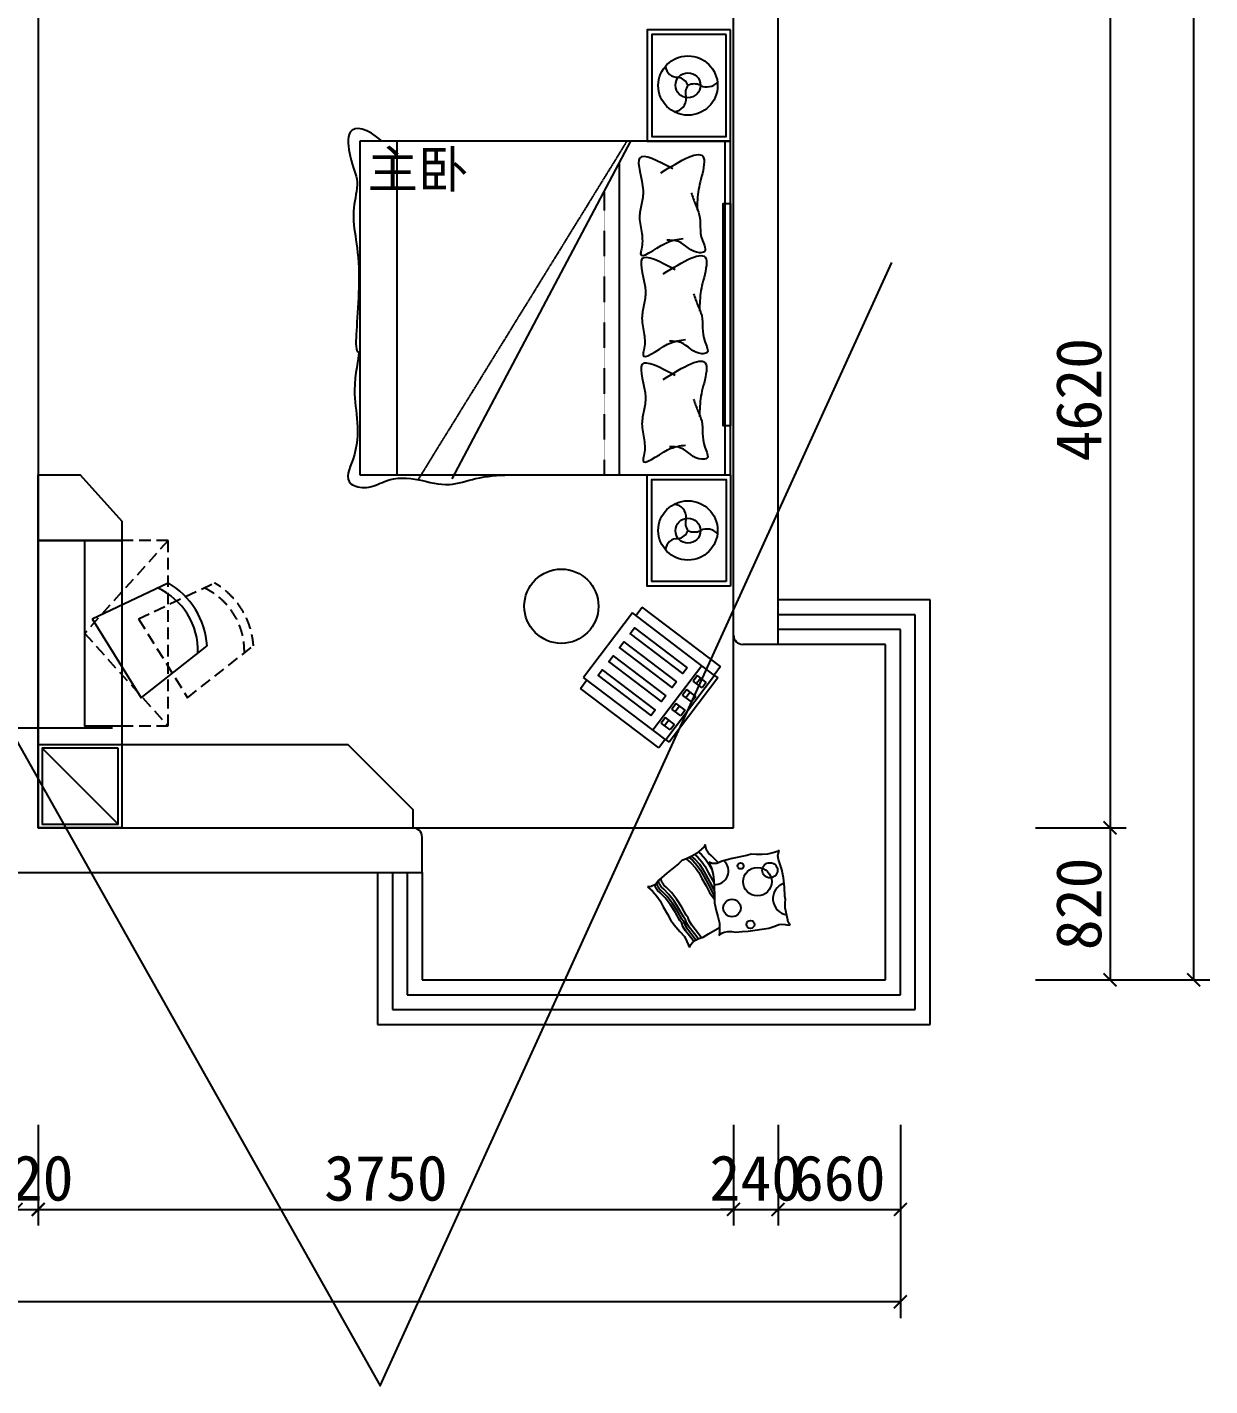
# Model space of a CAD drawing. Header units: millimetres. Extents: x -77055 to 331180, y -861586 to -491011.
# Drawn here: x -23723 to -17344, y -861586 to -854256 of the extents above; entities that cross this region are included whole.
import ezdxf

# ---------------------------------------------------------------- set-up
doc = ezdxf.new("R2010")
doc.units = ezdxf.units.MM
doc.header["$PDMODE"] = 3
doc.linetypes.add('DASHED2', pattern=[0.375, 0.25, -0.125])
for name, color, linetype in [('IDS-FIXT', 31, 'Continuous'), ('家具内线', 8, 'Continuous'), ('家具外线', 4, 'Continuous')]:
    doc.layers.add(name, color=color, linetype=linetype)
doc.styles.get("Standard").update_dxf_attribs({"font": 'simhei.ttf'})
doc.dimstyles.new('ISO-25', dxfattribs={"dimscale": 70, "dimtxt": 3.5, "dimasz": 1, "dimexe": 1.25, "dimexo": 0.625, "dimtad": 1, "dimdec": 0, "dimtxsty": 'Standard', "dimblk": 'ARCHTICK', "dimcen": 2.5, "dimclrd": 3, "dimclre": 3, "dimclrt": 2, "dimadec": 0, "dimazin": 0, "dimtfac": 1, "dimtdec": 0, "dimtix": 1, "dimtmove": 2, "dimatfit": 3, "dimfxl": 1, "dimarcsym": 0})

# ---------------------------------------------------------------- blocks, each defined once
blk = doc.blocks.new('_ArchTick')
at = {"color": 0, "linetype": 'ByBlock', "const_width": 0.15}
blk.add_lwpolyline([(-0.5, -0.5), (0.5, 0.5)], dxfattribs=at)
blk = doc.blocks.new('*D68')
at = {"color": 3, "lineweight": -2}
for p, q in [((-23783, -860178.9), (-23783, -860721.8)), ((-23663, -860178.9), (-23663, -860721.8)), ((-23783, -860634.3), (-23853, -860634.3)), ((-23783, -860634.3), (-23663, -860634.3)), ((-23663, -860634.3), (-23593, -860634.3))]:
    blk.add_line(p, q, dxfattribs=at)
at = {"layer": 'Defpoints', "color": 0}
for p in [(-23783, -860135.2), (-23663, -860135.2), (-23663, -860634.3)]:
    blk.add_point(p, dxfattribs=at)
at = {"color": 3, "lineweight": -2, "xscale": 70, "yscale": 70, "zscale": 70}
blk.add_blockref('_ArchTick', (-23783, -860634.3), dxfattribs=at)
at = {"color": 3, "lineweight": -2, "xscale": 70, "yscale": 70, "zscale": 70, "rotation": 180}
blk.add_blockref('_ArchTick', (-23663, -860634.3), dxfattribs=at)
at = {"color": 2, "insert": (-23723, -860466.6), "char_height": 245, "attachment_point": 5}
blk.add_mtext('120', dxfattribs=at)
blk = doc.blocks.new('*D69')
at = {"color": 3, "lineweight": -2}
for p, q in [((-23663, -860178.9), (-23663, -860721.8)), ((-19913, -860178.9), (-19913, -860721.8)), ((-23663, -860634.3), (-19913, -860634.3))]:
    blk.add_line(p, q, dxfattribs=at)
at = {"layer": 'Defpoints', "color": 0}
for p in [(-23663, -860135.2), (-19913, -860135.2), (-19913, -860634.3)]:
    blk.add_point(p, dxfattribs=at)
at = {"color": 3, "lineweight": -2, "xscale": 70, "yscale": 70, "zscale": 70, "rotation": 180}
blk.add_blockref('_ArchTick', (-23663, -860634.3), dxfattribs=at)
at = {"color": 3, "lineweight": -2, "xscale": 70, "yscale": 70, "zscale": 70}
blk.add_blockref('_ArchTick', (-19913, -860634.3), dxfattribs=at)
at = {"color": 2, "insert": (-21788, -860466.6), "char_height": 245, "attachment_point": 5}
blk.add_mtext('3750', dxfattribs=at)
blk = doc.blocks.new('*D70')
at = {"color": 3, "lineweight": -2}
for p, q in [((-19913, -860178.9), (-19913, -860721.8)), ((-19673, -860178.9), (-19673, -860721.8)), ((-19913, -860634.3), (-19983, -860634.3)), ((-19913, -860634.3), (-19673, -860634.3)), ((-19673, -860634.3), (-19603, -860634.3))]:
    blk.add_line(p, q, dxfattribs=at)
at = {"layer": 'Defpoints', "color": 0}
for p in [(-19913, -860135.2), (-19673, -860135.2), (-19673, -860634.3)]:
    blk.add_point(p, dxfattribs=at)
at = {"color": 3, "lineweight": -2, "xscale": 70, "yscale": 70, "zscale": 70}
blk.add_blockref('_ArchTick', (-19913, -860634.3), dxfattribs=at)
at = {"color": 3, "lineweight": -2, "xscale": 70, "yscale": 70, "zscale": 70, "rotation": 180}
blk.add_blockref('_ArchTick', (-19673, -860634.3), dxfattribs=at)
at = {"color": 2, "insert": (-19793, -860466.6), "char_height": 245, "attachment_point": 5}
blk.add_mtext('240', dxfattribs=at)
blk = doc.blocks.new('*D71')
at = {"color": 3, "lineweight": -2}
for p, q in [((-19673, -860178.9), (-19673, -860721.8)), ((-19013, -860178.9), (-19013, -860721.8)), ((-19673, -860634.3), (-19013, -860634.3))]:
    blk.add_line(p, q, dxfattribs=at)
at = {"layer": 'Defpoints', "color": 0}
for p in [(-19673, -860135.2), (-19013, -860135.2), (-19013, -860634.3)]:
    blk.add_point(p, dxfattribs=at)
at = {"color": 3, "lineweight": -2, "xscale": 70, "yscale": 70, "zscale": 70, "rotation": 180}
blk.add_blockref('_ArchTick', (-19673, -860634.3), dxfattribs=at)
at = {"color": 3, "lineweight": -2, "xscale": 70, "yscale": 70, "zscale": 70}
blk.add_blockref('_ArchTick', (-19013, -860634.3), dxfattribs=at)
at = {"color": 2, "insert": (-19343, -860466.6), "char_height": 245, "attachment_point": 5}
blk.add_mtext('660', dxfattribs=at)
blk = doc.blocks.new('*D72')
at = {"color": 3, "lineweight": -2}
for p, q in [((-35663, -860178.9), (-35663, -861220.8)), ((-19013, -860178.9), (-19013, -861220.8)), ((-19013, -861133.3), (-35663, -861133.3))]:
    blk.add_line(p, q, dxfattribs=at)
at = {"layer": 'Defpoints', "color": 0}
for p in [(-35663, -860135.2), (-19013, -860135.2), (-35663, -861133.3)]:
    blk.add_point(p, dxfattribs=at)
at = {"color": 3, "lineweight": -2, "xscale": 70, "yscale": 70, "zscale": 70, "rotation": 180}
blk.add_blockref('_ArchTick', (-35663, -861133.3), dxfattribs=at)
at = {"color": 3, "lineweight": -2, "xscale": 70, "yscale": 70, "zscale": 70}
blk.add_blockref('_ArchTick', (-19013, -861133.3), dxfattribs=at)
at = {"color": 2, "insert": (-27338, -860965.7), "char_height": 245, "attachment_point": 5}
blk.add_mtext('16650', dxfattribs=at)
blk = doc.blocks.new('*D101')
at = {"color": 3, "lineweight": -2}
for p, q in [((-18283.9, -853956.1), (-17794.7, -853956.1)), ((-17882.2, -853956.1), (-17882.2, -858576.1)), ((-18283.9, -858576.1), (-17794.7, -858576.1))]:
    blk.add_line(p, q, dxfattribs=at)
at = {"layer": 'Defpoints', "color": 0}
for p in [(-18327.6, -853956.1), (-18327.6, -858576.1), (-17882.2, -858576.1)]:
    blk.add_point(p, dxfattribs=at)
at = {"color": 3, "lineweight": -2, "xscale": 70, "yscale": 70, "zscale": 70}
for p, rotation in [((-17882.2, -853956.1), 90), ((-17882.2, -858576.1), 270)]:
    blk.add_blockref('_ArchTick', p, dxfattribs=dict(at, rotation=rotation))
at = {"color": 2, "insert": (-18049.8, -856266.1), "char_height": 245, "attachment_point": 5, "rotation": 90}
blk.add_mtext('4620', dxfattribs=at)
blk = doc.blocks.new('*D102')
at = {"color": 3, "lineweight": -2}
for p, q in [((-18283.9, -858576.1), (-17794.7, -858576.1)), ((-17882.2, -858576.1), (-17882.2, -859396.1)), ((-18283.9, -859396.1), (-17794.7, -859396.1))]:
    blk.add_line(p, q, dxfattribs=at)
at = {"layer": 'Defpoints', "color": 0}
for p in [(-18327.6, -858576.1), (-18327.6, -859396.1), (-17882.2, -859396.1)]:
    blk.add_point(p, dxfattribs=at)
at = {"color": 3, "lineweight": -2, "xscale": 70, "yscale": 70, "zscale": 70}
for p, rotation in [((-17882.2, -858576.1), 90), ((-17882.2, -859396.1), 270)]:
    blk.add_blockref('_ArchTick', p, dxfattribs=dict(at, rotation=rotation))
at = {"color": 2, "insert": (-18049.8, -858986.1), "char_height": 245, "attachment_point": 5, "rotation": 90}
blk.add_mtext('820', dxfattribs=at)
blk = doc.blocks.new('*D103')
at = {"color": 3, "lineweight": -2}
for p, q in [((-18283.9, -847526.1), (-17343.8, -847526.1)), ((-17431.3, -847526.1), (-17431.3, -859396.1)), ((-18283.9, -859396.1), (-17343.8, -859396.1))]:
    blk.add_line(p, q, dxfattribs=at)
at = {"layer": 'Defpoints', "color": 0}
for p in [(-18327.6, -847526.1), (-18327.6, -859396.1), (-17431.3, -859396.1)]:
    blk.add_point(p, dxfattribs=at)
at = {"color": 3, "lineweight": -2, "xscale": 70, "yscale": 70, "zscale": 70}
for p, rotation in [((-17431.3, -847526.1), 90), ((-17431.3, -859396.1), 270)]:
    blk.add_blockref('_ArchTick', p, dxfattribs=dict(at, rotation=rotation))
at = {"color": 2, "insert": (-17598.9, -853461.1), "char_height": 245, "attachment_point": 5, "rotation": 90}
blk.add_mtext('11870', dxfattribs=at)
blk = doc.blocks.new('GFV85')
at = {"color": 2, "ltscale": 1000}
for p, q in [((56979.5, 6592.5), (54979.5, 6592.5)), ((54979.5, 6592.5), (54979.5, 4792.5)), ((56979.5, 4792.5), (56979.5, 6592.5)), ((56379.5, 4792.5), (56379.5, 6474.6)), ((54979.5, 4792.5), (56979.5, 4792.5))]:
    blk.add_line(p, q, dxfattribs=at)
at = {"color": 8, "ltscale": 1000}
blk.add_line((55179.5, 6592.5), (55179.5, 4792.5), dxfattribs=at)
at = {"color": 8, "linetype": 'DASHED2', "ltscale": 0.5}
for p, q in [((56419.5, 6592.5), (55290.3, 4761.7)), ((56299.5, 4792.5), (56299.5, 6317.4))]:
    blk.add_line(p, q, dxfattribs=at)
at = {"color": 1, "ltscale": 1000}
for p, q in [((56439.5, 6592.5), (55475.8, 4771.3)), ((56949.5, 4792.5), (56949.5, 6592.5))]:
    blk.add_line(p, q, dxfattribs=at)
at = {"color": 2}
for points in [[(56979.5, 7192.5), (56529.5, 7192.5), (56529.5, 6592.5), (56979.5, 6592.5)], [(56979.5, 4192.5), (56529.5, 4192.5), (56529.5, 4792.5), (56979.5, 4792.5)]]:
    blk.add_lwpolyline(points, close=True, dxfattribs=at)
at = {"color": 1}
for points in [[(56954.5, 7167.5), (56554.5, 7167.5), (56554.5, 6617.5), (56954.5, 6617.5)], [(56954.5, 4217.5), (56554.5, 4217.5), (56554.5, 4767.5), (56954.5, 4767.5)]]:
    blk.add_lwpolyline(points, close=True, dxfattribs=at)
at = {"color": 3}
blk.add_lwpolyline([(56979.5, 5056.6), (56939.5, 5056.6), (56939.5, 6256.3), (56979.5, 6256.3)], close=True, dxfattribs=at)
for centre in [(56749.3, 6892.5), (56749.3, 4492.5)]:
    blk.add_circle(centre, 160, dxfattribs=at)
at = {"color": 1}
for centre in [(56749.3, 6894.1), (56749.3, 4490.9)]:
    blk.add_circle(centre, 67.5, dxfattribs=at)
for centre, radius, start, end in [((56692.8, 7002.1), 65, 184.54721, 274.00458), ((56684.1, 6868.4), 70.2, 21.54965, 79.06021), ((56804.9, 6851.9), 69.8, 142.76922, 200.65496), ((56783.1, 6815), 86, 66.88985, 113.11015), ((56850.3, 6966), 80.7, 245.50609, 315.99515), ((56669, 6821.9), 70.8, 274.32336, 4.42075), ((56669, 4563.2), 70.8, 355.57925, 85.67664), ((56804.9, 4533.1), 69.8, 159.34504, 217.23078), ((56684.1, 4516.7), 70.2, 280.93979, 338.45035), ((56783.1, 4570), 86, 246.88985, 293.11015), ((56850.3, 4419.1), 80.7, 44.00485, 114.49391), ((56692.8, 4383), 65, 85.99542, 175.45279)]:
    blk.add_arc(centre, radius, start, end, dxfattribs=at)
at = {"color": 2, "ltscale": 1000}
blk.add_open_spline([(55099, 6592.5), (55020, 6662.7), (54902.4, 6691.5), (54924.2, 6481.6), (54983.2, 6374.1), (54918.2, 6183.4), (55000.4, 5964.2), (54941.7, 5420), (54991.9, 5492.3), (54918.2, 5208.8), (55008.4, 4991.3), (54882.8, 4744.6), (55025.4, 4713.1), (55227.3, 4825.9), (55392.6, 4701.3), (55617.3, 4783.3), (55723.8, 4789.3), (55783.4, 4792.5)], degree=3, knots=[0, 0, 0, 0, 140.356688, 240.855445, 374.272085, 514.628774, 800.960617, 1037.309606, 1234.977718, 1501.883052, 1872.056655, 1990.732643, 2052.345442, 2125.407537, 2467.000811, 2608.004871, 2786.638856, 2786.638856, 2786.638856, 2786.638856], dxfattribs=at)
at = {"color": 1, "ltscale": 1000}
for points, knots in [([(56667, 6442.8), (56587.5, 6485.6), (56433.2, 6568.7), (56518.9, 6353.9), (56499.3, 6254.3), (56481.7, 6176.3), (56503.9, 6094.9), (56504.8, 6032.5), (56480.3, 5939), (56624.3, 6057.2), (56694.5, 6064), (56723.4, 6066.9)], [0, 0, 0, 0, 197.98522, 383.798459, 461.536852, 537.063609, 629.138715, 719.341985, 744.183766, 895.041347, 1000.692483, 1000.692483, 1000.692483, 1000.692483]), ([(56603.1, 6421.8), (56709.9, 6487.5), (56867.8, 6584.8), (56823.6, 6402.5), (56800.3, 6315), (56799.2, 6258), (56798.5, 6220.2)], [0, 0, 0, 0, 257.192142, 380.388355, 440.188761, 557.045341, 557.045341, 557.045341, 557.045341]), ([(56766.5, 6314.2), (56773.8, 6293.3), (56787.5, 6253.9), (56826.5, 6169.9), (56801.8, 6092.7), (56856.7, 5994.9), (56769.7, 5982.9), (56723.7, 6058.2), (56657.6, 6058.3), (56636.1, 6058.4)], [0, 0, 0, 0, 70.314327, 132.712823, 281.06886, 345.030234, 373.143701, 508.899423, 574.349148, 574.349148, 574.349148, 574.349148]), ([(56680, 5897.9), (56600.4, 5940.8), (56446.2, 6023.8), (56531.9, 5809), (56512.3, 5709.4), (56494.7, 5631.5), (56516.9, 5550), (56517.7, 5487.7), (56493.3, 5394.1), (56637.3, 5512.4), (56707.5, 5519.2), (56736.4, 5522)], [0, 0, 0, 0, 197.98522, 383.798459, 461.536852, 537.063609, 629.138715, 719.341985, 744.183766, 895.041347, 1000.692483, 1000.692483, 1000.692483, 1000.692483]), ([(56616.1, 5876.9), (56722.9, 5942.7), (56880.8, 6039.9), (56836.6, 5857.6), (56813.3, 5770.2), (56812.2, 5713.1), (56811.5, 5675.4)], [0, 0, 0, 0, 257.192142, 380.388355, 440.188761, 557.045341, 557.045341, 557.045341, 557.045341]), ([(56779.5, 5769.3), (56786.8, 5748.5), (56800.5, 5709), (56839.5, 5625.1), (56814.8, 5547.8), (56869.7, 5450.1), (56782.6, 5438.1), (56736.7, 5513.3), (56670.6, 5513.5), (56649.1, 5513.5)], [0, 0, 0, 0, 70.314327, 132.712823, 281.06886, 345.030234, 373.143701, 508.899423, 574.349148, 574.349148, 574.349148, 574.349148]), ([(56616.1, 5307.3), (56722.9, 5373.1), (56880.8, 5470.3), (56836.6, 5288), (56813.3, 5200.6), (56812.2, 5143.5), (56811.5, 5105.8)], [0, 0, 0, 0, 257.192142, 380.388355, 440.188761, 557.045341, 557.045341, 557.045341, 557.045341]), ([(56680, 5328.3), (56600.4, 5371.2), (56446.2, 5454.2), (56531.9, 5239.4), (56512.3, 5139.8), (56494.7, 5061.9), (56516.9, 4980.4), (56517.7, 4918.1), (56493.3, 4824.5), (56637.3, 4942.8), (56707.5, 4949.6), (56736.4, 4952.4)], [0, 0, 0, 0, 197.98522, 383.798459, 461.536852, 537.063609, 629.138715, 719.341985, 744.183766, 895.041347, 1000.692483, 1000.692483, 1000.692483, 1000.692483]), ([(56779.5, 5199.7), (56786.8, 5178.9), (56800.5, 5139.5), (56839.5, 5055.5), (56814.8, 4978.2), (56869.7, 4880.5), (56782.6, 4868.5), (56736.7, 4943.7), (56670.6, 4943.9), (56649.1, 4943.9)], [0, 0, 0, 0, 70.314327, 132.712823, 281.06886, 345.030234, 373.143701, 508.899423, 574.349148, 574.349148, 574.349148, 574.349148])]:
    blk.add_open_spline(points, degree=3, knots=knots, dxfattribs=at)
blk = doc.blocks.new('MK-JJ-0283')
at = {"layer": '家具内线', "color": 1}
for p, q in [((-74696.8, 112324.7), (-74663.3, 112354.7)), ((-74663.3, 112354.7), (-74631.1, 112377)), ((-74645.7, 112329.4), (-74613.6, 112351.7)), ((-74631.1, 112377), (-74591.2, 112397.9)), ((-74630.7, 112312.6), (-74598.6, 112334.9)), ((-74613.6, 112351.7), (-74573.7, 112372.6)), ((-74598.6, 112334.9), (-74558.6, 112355.8)), ((-74589, 112321.1), (-74549.1, 112342)), ((-74573.7, 112372.6), (-74506.6, 112411.2)), ((-74558.6, 112355.8), (-74509.3, 112384.2)), ((-74549.1, 112342), (-74499.7, 112370.4)), ((-74533.3, 112329.1), (-74484, 112357.5)), ((-74509.3, 112384.2), (-74453.3, 112413.1)), ((-74499.7, 112370.4), (-74412.9, 112415.2)), ((-74484, 112357.5), (-74439.7, 112380.3)), ((-74439.7, 112380.3), (-74397.6, 112412.9)), ((-74695.1, 112280.9), (-74679.3, 112299.4)), ((-74683.2, 112260.3), (-74664.3, 112282.6)), ((-74679.3, 112299.4), (-74645.7, 112329.4)), ((-74675.3, 112244.6), (-74654.7, 112268.8)), ((-74665.6, 112224.6), (-74639, 112255.9)), ((-74664.3, 112282.6), (-74630.7, 112312.6)), ((-74654.7, 112268.8), (-74621.2, 112298.9)), ((-74639, 112255.9), (-74605.4, 112285.9)), ((-74621.2, 112298.9), (-74589, 112321.1)), ((-74605.4, 112285.9), (-74573.3, 112308.2)), ((-74573.3, 112308.2), (-74533.3, 112329.1)), ((-74247.3, 112244.9), (-74268.9, 112236.7)), ((-74218.1, 112261.7), (-74247.3, 112244.9)), ((-74205.4, 112243.3), (-74234.6, 112226.5)), ((-74161.6, 112307.6), (-74218.1, 112261.7)), ((-74148.9, 112289.2), (-74205.4, 112243.3)), ((-74134.7, 112278.6), (-74191.3, 112232.7)), ((-74125.2, 112264.8), (-74181.7, 112218.9)), ((-74134.5, 112326.4), (-74161.6, 112307.6)), ((-74126.4, 112304.8), (-74148.9, 112289.2)), ((-74118.4, 112289.9), (-74134.7, 112278.6)), ((-74109.1, 112276), (-74125.2, 112264.8)), ((-74393.1, 112160.9), (-74439.7, 112125.2)), ((-74341, 112193.6), (-74393.1, 112160.9)), ((-74328.2, 112175.2), (-74380.3, 112142.5)), ((-74314.1, 112164.6), (-74366.2, 112131.9)), ((-74304.5, 112150.8), (-74356.6, 112118.1)), ((-74287.2, 112224), (-74341, 112193.6)), ((-74274.5, 112205.6), (-74328.2, 112175.2)), ((-74260.4, 112195), (-74314.1, 112164.6)), ((-74250.8, 112181.2), (-74304.5, 112150.8)), ((-74268.9, 112236.7), (-74287.2, 112224)), ((-74256.1, 112218.4), (-74274.5, 112205.6)), ((-74242, 112207.7), (-74260.4, 112195)), ((-74234.6, 112226.5), (-74256.1, 112218.4)), ((-74232.4, 112193.9), (-74250.8, 112181.2)), ((-74220.4, 112215.9), (-74242, 112207.7)), ((-74210.9, 112202.1), (-74232.4, 112193.9)), ((-74191.3, 112232.7), (-74220.4, 112215.9)), ((-74181.7, 112218.9), (-74210.9, 112202.1)), ((-74509.9, 112059.6), (-74535.4, 112053.4)), ((-74489.2, 112073.9), (-74509.9, 112059.6)), ((-74474, 112091.3), (-74489.2, 112073.9)), ((-74461.3, 112072.9), (-74476.5, 112055.6)), ((-74439.7, 112125.2), (-74474, 112091.3)), ((-74447.1, 112062.3), (-74462.3, 112044.9)), ((-74427, 112106.8), (-74461.3, 112072.9)), ((-74412.8, 112096.2), (-74447.1, 112062.3)), ((-74403.3, 112082.4), (-74437.6, 112048.5)), ((-74380.3, 112142.5), (-74427, 112106.8)), ((-74366.2, 112131.9), (-74412.8, 112096.2)), ((-74356.6, 112118.1), (-74403.3, 112082.4)), ((-74497.1, 112041.2), (-74518.5, 112036.1)), ((-74483, 112030.6), (-74504.8, 112025.3)), ((-74476.5, 112055.6), (-74497.1, 112041.2)), ((-74473.4, 112016.8), (-74491.7, 112012.4)), ((-74462.3, 112044.9), (-74483, 112030.6)), ((-74452.8, 112031.2), (-74473.4, 112016.8)), ((-74437.6, 112048.5), (-74452.8, 112031.2))]:
    blk.add_line(p, q, dxfattribs=at)
at = {"layer": '家具内线'}
blk.add_line((-74713.1, 112305.5), (-74696.8, 112324.7), dxfattribs=at)
at = {"layer": '家具内线', "color": 1}
for centre, radius in [((-74589.1, 112788.6), 51.4), ((-74512.5, 112704.4), 96.3), ((-74618.5, 112590.7), 20.5), ((-74223.8, 112657.4), 27.1), ((-74335, 112532.7), 59.5)]:
    blk.add_circle(centre, radius, dxfattribs=at)
for centre, radius, start, end in [((-74397, 112918.1), 109.8, 198.21699, 352.00294), ((-74583.7, 112418.9), 90.5, 355.24889, 140.31858)]:
    blk.add_arc(centre, radius, start, end, dxfattribs=at)
at = {"layer": '家具外线', "color": 2}
for p, q in [((-74476.4, 112886.2), (-74537.6, 112880.3)), ((-74414.7, 112889.4), (-74476.4, 112886.2)), ((-74392.6, 112892.6), (-74414.7, 112889.4)), ((-74369.7, 112890.2), (-74392.6, 112892.6)), ((-74336.1, 112892.2), (-74369.7, 112890.2)), ((-74265, 112908), (-74336.1, 112892.2)), ((-74240.1, 112911.6), (-74265, 112908)), ((-74219.5, 112925.8), (-74240.1, 112911.6)), ((-74225.4, 112868.5), (-74223.1, 112891.4)), ((-74223.1, 112891.4), (-74221.9, 112902.9)), ((-74221.9, 112902.9), (-74219.5, 112925.8)), ((-74687.4, 112841.9), (-74725.3, 112850.6)), ((-74725.3, 112850.6), (-74715, 112837.9)), ((-74715, 112837.9), (-74709.1, 112816.2)), ((-74709.1, 112816.2), (-74697.2, 112772.7)), ((-74662.5, 112845.4), (-74687.4, 112841.9)), ((-74641.1, 112854.1), (-74662.5, 112845.4)), ((-74595.3, 112869.2), (-74641.1, 112854.1)), ((-74537.6, 112880.3), (-74595.3, 112869.2)), ((-74222.7, 112849.1), (-74225.4, 112868.5)), ((-74213.2, 112822.2), (-74222.7, 112849.1)), ((-74697.2, 112772.7), (-74694.8, 112736.3)), ((-74694.8, 112736.3), (-74694.8, 112696.7)), ((-74178.7, 112640.8), (-74198.9, 112781.9)), ((-74694.8, 112696.7), (-74698.3, 112662.3)), ((-74698.3, 112662.3), (-74688.5, 112632.7)), ((-74688.5, 112632.7), (-74668.6, 112533.8)), ((-74668.6, 112533.8), (-74650.4, 112465.8)), ((-74177.1, 112530.8), (-74172.7, 112559.7)), ((-74176.3, 112505.5), (-74177.1, 112530.8)), ((-74172.7, 112559.7), (-74175.9, 112601.6)), ((-74638.7, 112441), (-74688.7, 112391.5)), ((-74650.4, 112465.8), (-74634.2, 112431.4)), ((-74634.2, 112431.4), (-74635.4, 112400.2)), ((-74369.4, 112415.7), (-74317.3, 112426)), ((-74317.3, 112426), (-74276.6, 112437.5)), ((-74276.6, 112437.5), (-74233.1, 112449.4)), ((-74233.1, 112449.4), (-74196.4, 112449)), ((-74159.7, 112373.6), (-74204.4, 112449.1)), ((-74196.4, 112449), (-74173.9, 112449.4)), ((-74172.7, 112480.6), (-74176.3, 112505.5)), ((-74173.9, 112449.4), (-74150.4, 112446.3)), ((-74150.4, 112446.3), (-74164.8, 112464.8)), ((-74724.6, 112359.9), (-74762.4, 112350.7)), ((-74762.4, 112350.7), (-74747.6, 112344)), ((-74747.6, 112344), (-74732.5, 112327.2)), ((-74703.9, 112374.2), (-74724.6, 112359.9)), ((-74688.7, 112391.5), (-74703.9, 112374.2)), ((-74635.4, 112400.2), (-74643.3, 112376.5)), ((-74643.3, 112376.5), (-74603.4, 112393.5)), ((-74603.4, 112393.5), (-74559.9, 112405.4)), ((-74559.9, 112405.4), (-74521.2, 112410.9)), ((-74521.2, 112410.9), (-74476.1, 112411.7)), ((-74476.1, 112411.7), (-74419.3, 112415.1)), ((-74419.3, 112415.1), (-74369.4, 112415.7)), ((-74138.1, 112337.5), (-74159.7, 112373.6)), ((-74129.1, 112309.7), (-74138.1, 112337.5)), ((-74732.5, 112327.2), (-74702.5, 112293.6)), ((-74702.5, 112293.6), (-74684.1, 112262.1)), ((-74684.1, 112262.1), (-74666.4, 112226.7)), ((-74117, 112287.5), (-74129.1, 112309.7)), ((-74102.7, 112266.8), (-74117, 112287.5)), ((-74088.6, 112256.2), (-74102.7, 112266.8)), ((-74089.8, 112238.3), (-74067.5, 112246.1)), ((-74067.5, 112246.1), (-74088.6, 112256.2)), ((-74666.4, 112226.7), (-74654.2, 112194.4)), ((-74654.2, 112194.4), (-74632.1, 112172.3)), ((-74632.1, 112172.3), (-74570.2, 112092.7)), ((-74249.7, 112120.8), (-74207.7, 112153.3)), ((-74207.7, 112153.3), (-74176.4, 112181.7)), ((-74176.4, 112181.7), (-74142.8, 112211.8)), ((-74142.8, 112211.8), (-74109.8, 112227.9)), ((-74109.8, 112227.9), (-74089.8, 112238.3)), ((-74570.2, 112092.7), (-74523.5, 112040)), ((-74383.3, 112048.6), (-74343.4, 112069.5)), ((-74343.4, 112069.5), (-74294, 112097.9)), ((-74294, 112097.9), (-74249.7, 112120.8)), ((-74523.5, 112040), (-74493.6, 112016.5)), ((-74493.6, 112016.5), (-74480.7, 111988)), ((-74480.7, 111988), (-74477.1, 111963.3)), ((-74477.1, 111963.3), (-74449, 111996.3)), ((-74449, 111996.3), (-74415.5, 112026.4)), ((-74415.5, 112026.4), (-74383.3, 112048.6))]:
    blk.add_line(p, q, dxfattribs=at)
at = {"layer": '家具外线'}
for p, q in [((-74198.9, 112781.9), (-74213.2, 112822.2)), ((-74175.9, 112601.6), (-74178.7, 112640.8)), ((-74164.8, 112464.8), (-74172.7, 112480.6))]:
    blk.add_line(p, q, dxfattribs=at)
blk = doc.blocks.new('A$C30D93122')
at = {"layer": 'IDS-FIXT'}
for p, q in [((583.3, 689.6), (387, 300)), ((1080.9, 438.8), (583.3, 689.6)), ((603.6, 679.3), (629.2, 730.1)), ((1103.5, 491.2), (629.2, 730.1)), ((1003.7, 477.8), (807.4, 88.2)), ((1103.5, 491.2), (1077.9, 440.4)), ((1080.9, 438.8), (884.7, 49.3)), ((1100.7, 428.9), (904.4, 39.3)), ((989.8, 421), (972.7, 387.2)), ((1026.5, 360), (972.7, 387.2)), ((1043.6, 393.9), (989.8, 421)), ((1009.6, 411.1), (992.5, 377.2)), ((1043.6, 393.9), (1026.5, 360)), ((1080.9, 438.8), (1100.7, 428.9)), ((884.7, 49.3), (387, 300)), ((947.1, 336.3), (930.1, 302.5)), ((983.9, 275.4), (930.1, 302.5)), ((1000.9, 309.2), (947.1, 336.3)), ((966.9, 326.4), (949.8, 292.5)), ((1000.9, 309.2), (983.9, 275.4)), ((381.8, 238.9), (407.4, 289.8)), ((856, 0), (381.8, 238.9)), ((904.5, 251.7), (887.4, 217.8)), ((958.3, 224.6), (904.5, 251.7)), ((924.2, 241.7), (907.2, 207.8)), ((958.3, 224.6), (941.2, 190.7)), ((861.8, 167), (844.7, 133.1)), ((915.6, 139.9), (861.8, 167)), ((881.6, 157), (864.5, 123.1)), ((941.2, 190.7), (887.4, 217.8)), ((898.5, 106), (844.7, 133.1)), ((915.6, 139.9), (898.5, 106)), ((881.6, 50.8), (856, 0)), ((884.7, 49.3), (904.4, 39.3))]:
    blk.add_line(p, q, dxfattribs=at)
for points in [[(927.2, 452.5), (910.2, 418.7), (591.5, 579.3), (608.5, 613.1)], [(884.6, 367.9), (867.5, 334), (548.8, 494.6), (565.9, 528.5)], [(841.9, 283.2), (824.8, 249.3), (506.1, 409.9), (523.2, 443.8)], [(782.2, 164.6), (799.2, 198.5), (480.5, 359.1), (463.4, 325.2)]]:
    blk.add_lwpolyline(points, close=True, dxfattribs=at)
blk.add_circle((200.2, 656), 200.2, dxfattribs=at)
blk = doc.blocks.new('A$C56A9156F')
at = {"color": 1}
for p, q in [((-92, 491.5), (359.6, 525.1)), ((-92, 491.5), (0, 0)), ((0, 0), (433.1, 131.9))]:
    blk.add_line(p, q, dxfattribs=at)
for radius, start, end in [(375, 337.10796, 44.08623), (425, 342.5246, 38.66958)]:
    blk.add_arc((27.7, 259.5), radius, start, end, dxfattribs=at)

msp = doc.modelspace()

# ---------------------------------------------------------------- linework, layer by layer
for p, q in [((-23663, -853416.1), (-23663, -858576.1)), ((-19673, -857586.1), (-19673, -853826.1)), ((-19913, -857536.1), (-19913, -853956.1)), ((-19673, -857346.1), (-19673, -857346.1)), ((-19673, -857586.1), (-19863, -857586.1)), ((-23663, -858576.1), (-21643, -858576.1)), ((-21593, -858816.1), (-21593, -858626.1)), ((-23983, -858816.1), (-21593, -858816.1))]:
    msp.add_line(p, q)
at = {"color": 0}
for p, q in [((-23213, -857026.1), (-23663, -857026.1)), ((-27626.1, -858036.1), (-23262.8, -858036.1))]:
    msp.add_line(p, q, dxfattribs=at)
at = {"color": 8, "linetype": 'DASHED2', "ltscale": 250}
for p, q in [((-23122.1, -857448.8), (-22713.4, -857254)), ((-23122.1, -857448.8), (-22858.5, -857873.6)), ((-22858.5, -857873.6), (-22502.5, -857593.8))]:
    msp.add_line(p, q, dxfattribs=at)
at = {"color": 251}
for p, q in [((-18853, -857346.1), (-19673, -857346.1)), ((-18853, -859636.1), (-18853, -857346.1)), ((-19913, -858576.1), (-19913, -857536.1)), ((-19093, -857586.1), (-19673, -857586.1)), ((-19093, -859396.1), (-19093, -857586.1)), ((-21643, -858576.1), (-19913, -858576.1)), ((-21833, -858816.1), (-21833, -859636.1)), ((-21593, -858816.1), (-21593, -859396.1)), ((-21593, -859396.1), (-19093, -859396.1)), ((-21833, -859636.1), (-18853, -859636.1))]:
    msp.add_line(p, q, dxfattribs=at)
at = {"color": 4}
for p, q in [((-18933, -857426.1), (-19673, -857426.1)), ((-18933, -859556.1), (-18933, -857426.1)), ((-19013, -857506.1), (-19673, -857506.1)), ((-19013, -859476.1), (-19013, -857506.1)), ((-21753, -858816.1), (-21753, -859556.1)), ((-21673, -858816.1), (-21673, -859476.1)), ((-21673, -859476.1), (-19013, -859476.1)), ((-21753, -859556.1), (-18933, -859556.1))]:
    msp.add_line(p, q, dxfattribs=at)
at = {"color": 1}
msp.add_line((-23643, -858146.1), (-23233, -858556.1), dxfattribs=at)
at = {"color": 2}
for points in [[(-23663, -856671.1), (-23663, -856671.1), (-23438, -856671.1), (-23213, -856921.1), (-23213, -856921.1), (-23213, -856921.1), (-23213, -857026.1), (-23663, -857026.1)], [(-23213, -858576.1), (-23663, -858576.1), (-23663, -857026.1), (-23213, -857026.1)]]:
    msp.add_lwpolyline(points, close=True, dxfattribs=at)
at = {"color": 8, "linetype": 'DASHED2', "ltscale": 250}
for points in [[(-22963, -857026.1), (-23413, -857526.1), (-22963, -858026.1)], [(-23213, -858026.1), (-22963, -858026.1), (-22963, -857026.1), (-23213, -857026.1)]]:
    msp.add_lwpolyline(points, dxfattribs=at)
at = {"color": 8, "ltscale": 250}
msp.add_lwpolyline([(-23213, -857026.1), (-23413, -857026.1), (-23413, -858026.1), (-23213, -858026.1)], dxfattribs=at)
at = {"color": 2}
msp.add_lwpolyline([(-23663, -858126.1), (-21993, -858126.1), (-21643, -858476.1), (-21643, -858576.1)], dxfattribs=at)
at = {"color": 1}
msp.add_lwpolyline([(-23233, -858146.1), (-23643, -858146.1), (-23643, -858556.1), (-23233, -858556.1)], close=True, dxfattribs=at)
at = {"color": 8, "linetype": 'DASHED2', "ltscale": 250}
for radius, start, end in [(375, 358.33248, 65.31075), (425, 3.74913, 59.89411)]:
    msp.add_arc((-22926.6, -857621.6), radius, start, end, dxfattribs=at)
for centre, start, end in [((-19863, -857536.1), 180, 270), ((-21643, -858626.1), 0, 90)]:
    msp.add_arc(centre, 50, start, end)

# ---------------------------------------------------------------- block references
at = {"color": 0}
msp.add_blockref('GFV85', (-76908, -861463.7), dxfattribs=at)
at = {"color": 0, "rotation": 21.22452650117812}
msp.add_blockref('A$C56A9156F', (-23108.5, -857873.6), dxfattribs=at)
at = {"layer": '家具外线', "xscale": 0.8000000000029103, "yscale": 0.8000000000029103, "zscale": 0.8, "rotation": 270}
msp.add_blockref('MK-JJ-0283', (-109947.4, -918476.2), dxfattribs=at)

# ---------------------------------------------------------------- texts
at = {"insert": (-21888, -854922.8), "char_height": 200, "attachment_point": 1}
msp.add_mtext('{\\C3;主卧}', dxfattribs=at)

# ---------------------------------------------------------------- dimensions: what is measured, and where the dimension line sits
at = {"color": 251}
for base, p1, p2, picture, middle in [((-17431.3, -859396.1), (-18327.6, -847526.1), (-18327.6, -859396.1), '*D103', (-17598.9, -853461.1)), ((-17882.2, -858576.1), (-18327.6, -853956.1), (-18327.6, -858576.1), '*D101', (-18049.8, -856266.1)), ((-17882.2, -859396.1), (-18327.6, -858576.1), (-18327.6, -859396.1), '*D102', (-18049.8, -858986.1))]:
    dim = msp.add_linear_dim(base=base, p1=p1, p2=p2, angle=270, dimstyle='ISO-25', dxfattribs=at)
    dim.commit()
    dim.dimension.update_dxf_attribs({"geometry": picture, "text_midpoint": middle})
for base, p1, p2, picture, middle in [((-35663, -861133.3), (-19013, -860135.2), (-35663, -860135.2), '*D72', (-27338, -860965.7)), ((-23663, -860634.3), (-23783, -860135.2), (-23663, -860135.2), '*D68', (-23723, -860466.6)), ((-19913, -860634.3), (-23663, -860135.2), (-19913, -860135.2), '*D69', (-21788, -860466.6)), ((-19673, -860634.3), (-19913, -860135.2), (-19673, -860135.2), '*D70', (-19793, -860466.6)), ((-19013, -860634.3), (-19673, -860135.2), (-19013, -860135.2), '*D71', (-19343, -860466.6))]:
    dim = msp.add_linear_dim(base=base, p1=p1, p2=p2, dimstyle='ISO-25', dxfattribs=at)
    dim.commit()
    dim.dimension.update_dxf_attribs({"geometry": picture, "text_midpoint": middle})

# ---------------------------------------------------------------- next in the draw order: block references
at = {"color": 0, "rotation": 349.5591848339739}
msp.add_blockref('A$C30D93122', (-21157.4, -857989.1), dxfattribs=at)

# ---------------------------------------------------------------- next in the draw order: linework, layer by layer
at = {"color": 0}
msp.add_lwpolyline([(-24875.5, -856163.7), (-21819, -861586.2), (-19058.9, -855525.8)], dxfattribs=at)

doc.saveas('drawing.dxf')
